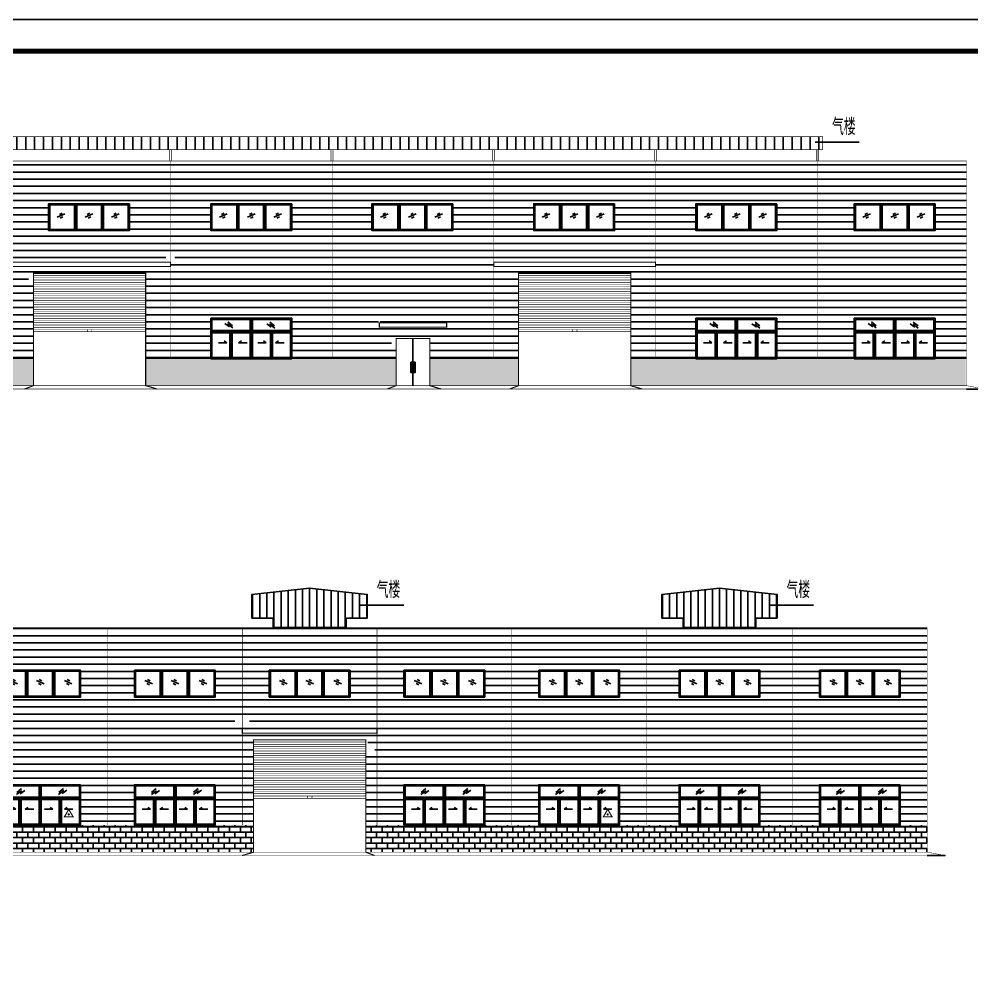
# Model space of a CAD drawing. Extents: x -33967 to 1773478, y -1022458 to -784650.
# Drawn here: x 700464 to 742867, y -834870 to -791727 of the extents above; entities that cross this region are included whole.
import ezdxf
from ezdxf.enums import TextEntityAlignment as Align

# ---------------------------------------------------------------- set-up
doc = ezdxf.new("R2010")
doc.units = 0
doc.header["$LTSCALE"] = 1000
doc.header["$MEASUREMENT"] = 0
for name, color, linetype in [('AXIS', 3, 'Continuous'), ('PUB_TITLE', 4, 'Continuous'), ('REIN', 1, 'Continuous'), ('SPACE', 7, 'Continuous'), ('THIN', 7, 'Continuous'), ('WINDOW', 4, 'Continuous')]:
    doc.layers.add(name, color=color, linetype=linetype)
doc.styles.add('TSSD_Label', font='tssdeng.shx', dxfattribs={"width": 0.7, "bigfont": 'hztxt.shx'})
pattern_1 = [(0, (-530215.17, -760698.52), (0, 242.6208), []), (90, (-530215.17, -760698.52), (-242.6208, 242.6208), [242.6208, -242.6208])]
pattern_2 = [(180, (-450805.9, -298777.06), (-3e-14, -317.5), [])]

# ---------------------------------------------------------------- blocks, each defined once
blk = doc.blocks.new('xioamen')
blk.add_line((1268605, 101415), (1268605, 99315))
at = {"const_width": 50}
blk.add_lwpolyline([(1270105, 101915), (1267105, 101915), (1267105, 102115), (1270105, 102115)], close=True, dxfattribs=at)
blk.add_lwpolyline([(1269856, 99165), (1269355, 99315), (1269355, 101415), (1267855, 101415), (1267855, 99315), (1267463, 99165)], dxfattribs=at)
for points in [[(1268564, 100357), (1268511, 100357), (1268511, 99893), (1268564, 99893)], [(1268646, 100357), (1268698, 100357), (1268698, 99893), (1268646, 99893)]]:
    blk.add_lwpolyline(points, close=True)
blk = doc.blocks.new('c1')
at = {"layer": 'WINDOW'}
for p, q in [((1214640, -21121), (1214845, -21267)), ((1214769, -21135), (1214998, -21309)), ((1214783, -21044), (1214991, -21212)), ((1215821, -20881), (1215821, -22681)), ((1216509, -21132), (1216714, -21278)), ((1216652, -21054), (1216861, -21222)), ((1214021, -21481), (1217621, -21481)), ((1214921, -21481), (1214921, -22681)), ((1216638, -21145), (1216868, -21319)), ((1216721, -21481), (1216721, -22681)), ((1214360, -21974), (1214736, -21974)), ((1214736, -21974), (1214612, -21889)), ((1215255, -21974), (1215380, -21889)), ((1215631, -21974), (1215255, -21974)), ((1216110, -21974), (1216487, -21974)), ((1216487, -21974), (1216362, -21889)), ((1216905, -21974), (1217030, -21889)), ((1217282, -21974), (1216905, -21974))]:
    blk.add_line(p, q, dxfattribs=at)
for points in [[(1214021, -20881), (1217621, -20881), (1217621, -22681), (1214021, -22681)], [(1214070, -20931), (1215770, -20931), (1215770, -21431), (1214070, -21431)], [(1217571, -20931), (1215871, -20931), (1215871, -21431), (1217571, -21431)], [(1214071, -21531), (1214871, -21531), (1214871, -22631), (1214071, -22631)], [(1215771, -21531), (1214971, -21531), (1214971, -22631), (1215771, -22631)], [(1215871, -21531), (1216671, -21531), (1216671, -22631), (1215871, -22631)], [(1217571, -21531), (1216771, -21531), (1216771, -22631), (1217571, -22631)]]:
    blk.add_lwpolyline(points, close=True, dxfattribs=at)
blk = doc.blocks.new('c2')
at = {"layer": 'WINDOW'}
for p, q in [((1215221, -16681), (1215221, -17881)), ((1216421, -16681), (1216421, -17881)), ((1214742, -17132), (1214404, -17285)), ((1214618, -17100), (1214500, -17157)), ((1215987, -17132), (1215649, -17285)), ((1215862, -17100), (1215745, -17157)), ((1217162, -17132), (1216824, -17285)), ((1217037, -17100), (1216920, -17157)), ((1214654, -17268), (1214536, -17325)), ((1215899, -17268), (1215781, -17325)), ((1217074, -17268), (1216956, -17325))]:
    blk.add_line(p, q, dxfattribs=at)
for points in [[(1217621, -16681), (1214021, -16681), (1214021, -17881), (1217621, -17881)], [(1214071, -17831), (1215171, -17831), (1215171, -16731), (1214071, -16731)], [(1216371, -17831), (1215271, -17831), (1215271, -16731), (1216371, -16731)], [(1217571, -16731), (1216471, -16731), (1216471, -17831), (1217571, -17831)]]:
    blk.add_lwpolyline(points, close=True, dxfattribs=at)

msp = doc.modelspace()

# ---------------------------------------------------------------- hatches: boundary and pattern name
h = msp.add_hatch()
h.set_pattern_fill('ANSI31', color=8, scale=250, angle=45)
h.set_pattern_definition([(90, (-787932.08, -1125102), (-396.875, 9e-14), [])])
h.paths.add_polyline_path([(736233.4, -796950.1), (692545.7, -796950.1), (692545.7, -797530.1), (736233.4, -797530.1)])
at = {"true_color": 0x2776bb}
h = msp.add_hatch(dxfattribs=at)
h.set_pattern_fill('ANSI31', color=152, scale=200, angle=45)
h.set_pattern_definition([(90, (49813.3, -1168370.3), (-317.5, 3e-14), [])])
h.paths.add_polyline_path([(715957.6, -817320.8), (713389.7, -817047), (710822, -817324.1), (710821.8, -818378.6), (711764.7, -818378.6), (711764.5, -818796.4), (715014.5, -818796.4), (715014.7, -818378.6), (715957.6, -818378.6)])
h = msp.add_hatch(dxfattribs=at)
h.set_pattern_fill('ANSI31', color=152, scale=200, angle=45)
h.set_pattern_definition([(90, (68063.25, -1168370.3), (-317.5, 3e-14), [])])
h.paths.add_polyline_path([(734207.5, -817320.8), (731639.6, -817047), (729071.9, -817324.1), (729071.7, -818378.6), (730014.6, -818378.6), (730014.5, -818796.4), (733264.5, -818796.4), (733264.6, -818378.6), (734207.5, -818378.6)])
at = {"layer": 'AXIS'}
h = msp.add_hatch(dxfattribs=at)
h.set_pattern_fill('ANSI31', color=0, scale=200, angle=135)
h.set_pattern_definition(pattern_2)
h.paths.add_polyline_path([(699989.5, -798030.1), (699945.7, -798030.1), (692789.5, -798030.1), (692789.5, -806830.1), (694589.5, -806830.1), (694589.5, -805030.1), (698189.5, -805030.1), (698189.5, -806830.1), (699989.5, -806830.1)])
h.paths.add_polyline_path([(694589.5, -801130.1), (694589.5, -799930.1), (698189.5, -799930.1), (698189.5, -801130.1)], flags=16)
h.paths.add_polyline_path([(694639.5, -801080.1), (694639.5, -799980.1), (695739.5, -799980.1), (695739.5, -801080.1)], flags=0)
h.paths.add_polyline_path([(695839.5, -801080.1), (695839.5, -799980.1), (696939.5, -799980.1), (696939.5, -801080.1)], flags=0)
h.paths.add_polyline_path([(697039.9, -801080.1), (697039.8, -799980.1), (698139.9, -799980.1), (698139.9, -801080.1)], flags=0)
h.paths.add_polyline_path([(692789.5, -798030.1), (692745.7, -798030.1), (686139.5, -798030.1), (686139.5, -806830.1), (687539.5, -806830.1), (687539.5, -805030.1), (691139.5, -805030.1), (691139.5, -806830.1), (692789.5, -806830.1)])
h.paths.add_polyline_path([(687539.5, -801130.1), (687539.5, -799930.1), (691139.5, -799930.1), (691139.5, -801130.1)], flags=16)
h.paths.add_polyline_path([(689989.9, -801080.1), (689989.9, -799980.1), (691089.9, -799980.1), (691089.9, -801080.1)], flags=0)
h.paths.add_polyline_path([(689889.5, -801080.1), (688789.5, -801080.1), (688789.5, -799980.1), (689889.5, -799980.1)], flags=0)
h.paths.add_polyline_path([(688689.5, -801080.1), (687589.5, -801080.1), (687589.5, -799980.1), (688689.5, -799980.1)], flags=0)
h.paths.add_polyline_path([(707189.5, -798030.1), (707145.7, -798030.1), (699989.5, -798030.1), (699989.5, -802530.1), (707189.5, -802530.1), (706739.5, -802080.1), (707189.5, -802080.1)])
h.paths.add_polyline_path([(705364.5, -799930.1), (705364.5, -801130.1), (701764.5, -801130.1), (701764.5, -799930.1)], flags=16)
h.paths.add_polyline_path([(705314.9, -799980.1), (705314.9, -801080.1), (704214.8, -801080.1), (704214.8, -799980.1)], flags=0)
h.paths.add_polyline_path([(704114.5, -799980.1), (704114.5, -801080.1), (703014.5, -801080.1), (703014.5, -799980.1)], flags=0)
h.paths.add_polyline_path([(702914.5, -799980.1), (702914.5, -801080.1), (701814.5, -801080.1), (701814.5, -799980.1)], flags=0)
h.paths.add_polyline_path([(707189.5, -802730.1), (699989.5, -802730.1), (699989.5, -803517.6), (700639.5, -803517.6), (701089.5, -803067.6), (701089.5, -803030.1), (706089.5, -803030.1), (706089.5, -806830.1), (707189.5, -806830.1)])
h.paths.add_polyline_path([(714389.5, -798030.1), (714345.7, -798030.1), (707189.5, -798030.1), (707189.5, -802080.1), (707639.5, -802080.1), (707189.5, -802530.1), (707189.5, -806830.1), (708989.5, -806830.1), (708989.5, -805030.1), (712589.5, -805030.1), (712589.5, -806830.1), (714389.5, -806830.1)])
h.paths.add_polyline_path([(708989.5, -801130.1), (708989.5, -799930.1), (712589.5, -799930.1), (712589.5, -801130.1)], flags=16)
h.paths.add_polyline_path([(711439.9, -801080.1), (711439.8, -799980.1), (712539.9, -799980.1), (712539.9, -801080.1)], flags=0)
h.paths.add_polyline_path([(711339.5, -801080.1), (710239.5, -801080.1), (710239.5, -799980.1), (711339.5, -799980.1)], flags=0)
h.paths.add_polyline_path([(710139.5, -801080.1), (709039.5, -801080.1), (709039.5, -799980.1), (710139.5, -799980.1)], flags=0)
h.paths.add_polyline_path([(701089.5, -803517.6), (699989.5, -803517.6), (699989.5, -806830.1), (701089.5, -806830.1)])
h.paths.add_polyline_path([(721589.5, -798030.1), (721545.7, -798030.1), (714389.5, -798030.1), (714389.5, -806830.1), (717239.5, -806830.1), (717239.5, -806230.1), (716939.5, -806230.1), (717239.5, -805930.1), (717239.5, -805930.1), (717239.5, -805930.1), (717939.5, -805930.1), (718739.5, -805930.1), (718739.5, -806830.1), (721589.5, -806830.1)])
h.paths.add_polyline_path([(716164.5, -801130.1), (716164.5, -799930.1), (719764.5, -799930.1), (719764.5, -801130.1)], flags=16)
h.paths.add_polyline_path([(716214.5, -801080.1), (716214.5, -799980.1), (717314.5, -799980.1), (717314.5, -801080.1)], flags=0)
h.paths.add_polyline_path([(717414.5, -801080.1), (717414.5, -799980.1), (718514.5, -799980.1), (718514.5, -801080.1)], flags=0)
h.paths.add_polyline_path([(716789.5, -804930.3), (716489.5, -805230.3), (717189.5, -805230.3), (719489.5, -805230.3), (719489.5, -805430.3), (716489.5, -805430.3), (716489.5, -805230.3), (716189.5, -804930.3)], flags=16)
h.paths.add_polyline_path([(718614.8, -801080.1), (718614.8, -799980.1), (719714.9, -799980.1), (719714.9, -801080.1)], flags=0)
h.paths.add_polyline_path([(728789.5, -798030.1), (721589.5, -798030.1), (721589.5, -802530.1), (728789.5, -802530.1)])
h.paths.add_polyline_path([(723364.5, -799930.1), (726964.5, -799930.1), (726964.5, -801130.1), (723364.5, -801130.1)], flags=16)
h.paths.add_polyline_path([(723414.5, -799980.1), (724514.5, -799980.1), (724514.5, -801080.1), (723414.5, -801080.1)], flags=0)
h.paths.add_polyline_path([(724614.5, -799980.1), (725714.5, -799980.1), (725714.5, -801080.1), (724614.5, -801080.1)], flags=0)
h.paths.add_polyline_path([(725814.8, -799980.1), (726914.9, -799980.1), (726914.9, -801080.1), (725814.8, -801080.1)], flags=0)
h.paths.add_polyline_path([(735989.5, -798030.1), (735945.7, -798030.1), (728789.5, -798030.1), (728789.5, -806830.1), (730589.5, -806830.1), (730589.5, -805030.1), (734189.5, -805030.1), (734189.5, -806830.1), (735989.5, -806830.1)])
h.paths.add_polyline_path([(730589.5, -801130.1), (730589.5, -799930.1), (734189.5, -799930.1), (734189.5, -801130.1)], flags=16)
h.paths.add_polyline_path([(733039.9, -801080.1), (733039.8, -799980.1), (734139.9, -799980.1), (734139.9, -801080.1)], flags=0)
h.paths.add_polyline_path([(732939.5, -801080.1), (731839.5, -801080.1), (731839.5, -799980.1), (732939.5, -799980.1)], flags=0)
h.paths.add_polyline_path([(731739.5, -801080.1), (730639.5, -801080.1), (730639.5, -799980.1), (731739.5, -799980.1)], flags=0)
h.paths.add_polyline_path([(742639.5, -798030.1), (735989.5, -798030.1), (735989.5, -806830.1), (737639.5, -806830.1), (737639.5, -805030.1), (741239.5, -805030.1), (741239.5, -806830.1), (742639.5, -806830.1)])
h.paths.add_polyline_path([(737639.5, -801130.1), (737639.5, -799930.1), (741239.5, -799930.1), (741239.5, -801130.1)], flags=16)
h.paths.add_polyline_path([(738889.5, -801080.1), (738889.5, -799980.1), (739989.5, -799980.1), (739989.5, -801080.1)], flags=0)
h.paths.add_polyline_path([(738789.5, -801080.1), (737689.5, -801080.1), (737689.5, -799980.1), (738789.5, -799980.1)], flags=0)
h.paths.add_polyline_path([(740089.9, -801080.1), (740089.8, -799980.1), (741189.9, -799980.1), (741189.9, -801080.1)], flags=0)
h.paths.add_polyline_path([(728789.5, -802730.1), (721589.5, -802730.1), (721589.5, -806830.1), (722689.5, -806830.1), (722689.5, -803030.1), (727689.5, -803030.1), (727689.5, -806830.1), (728789.5, -806830.1)])
h.paths.add_polyline_path([(699673, -804311.7), (701156.1, -804311.7), (701156.1, -803642.3), (699673, -803642.3)], flags=9)
h.paths.add_polyline_path([(705773, -802034.2), (707256.1, -802034.2), (707256.1, -801364.8), (705773, -801364.8)], flags=9)
h.paths.add_polyline_path([(715545.1, -804899.7), (716533.9, -804899.7), (716533.9, -804453.4), (715545.1, -804453.4)], flags=24)
h.paths.add_polyline_path([(716287.1, -806759.5), (717235.9, -806759.5), (717235.9, -806313.2), (716287.1, -806313.2)], flags=24)
h = msp.add_hatch(dxfattribs=at)
h.set_pattern_fill('ANSI31', color=0, scale=200, angle=135)
h.set_pattern_definition(pattern_2)
h.paths.add_polyline_path([(691889.5, -818796.4), (685889.5, -818796.4), (685889.5, -827596.4), (687089.5, -827596.4), (687089.5, -825796.4), (690689.5, -825796.4), (690689.5, -827596.4), (691889.5, -827596.4)])
h.paths.add_polyline_path([(687089.5, -821896.4), (687089.5, -820696.4), (690689.5, -820696.4), (690689.5, -821896.4)], flags=16)
h.paths.add_polyline_path([(688339.5, -821846.4), (688339.5, -820746.4), (689439.5, -820746.4), (689439.5, -821846.4)], flags=0)
h.paths.add_polyline_path([(689539.5, -821846.4), (689539.5, -820746.4), (690639.5, -820746.4), (690639.5, -821846.4)], flags=0)
h.paths.add_polyline_path([(688239.2, -821846.4), (687139.1, -821846.4), (687139.1, -820746.4), (688239.2, -820746.4)], flags=0)
h.paths.add_polyline_path([(698389.5, -818796.4), (691889.5, -818796.4), (691889.5, -827596.4), (693339.5, -827596.4), (693339.5, -825796.4), (696939.5, -825796.4), (696939.5, -827596.4), (698389.5, -827596.4)])
h.paths.add_polyline_path([(693339.5, -821896.4), (693339.5, -820696.4), (696939.5, -820696.4), (696939.5, -821896.4)], flags=16)
h.paths.add_polyline_path([(695789.5, -821846.4), (695789.5, -820746.4), (696889.5, -820746.4), (696889.5, -821846.4)], flags=0)
h.paths.add_polyline_path([(695689.5, -821846.4), (694589.5, -821846.4), (694589.5, -820746.4), (695689.5, -820746.4)], flags=0)
h.paths.add_polyline_path([(694489.2, -821846.4), (693389.1, -821846.4), (693389.1, -820746.4), (694489.2, -820746.4)], flags=0)
h.paths.add_polyline_path([(704389.5, -818796.4), (698389.5, -818796.4), (698389.5, -827596.4), (699589.5, -827596.4), (699589.5, -825796.4), (703189.5, -825796.4), (703189.5, -827596.4), (704389.5, -827596.4)])
h.paths.add_polyline_path([(699589.5, -821896.4), (699589.5, -820696.4), (703189.5, -820696.4), (703189.5, -821896.4)], flags=16)
h.paths.add_polyline_path([(700839.5, -821846.4), (700839.5, -820746.4), (701939.5, -820746.4), (701939.5, -821846.4)], flags=0)
h.paths.add_polyline_path([(700739.2, -821846.4), (699639.1, -821846.4), (699639.1, -820746.4), (700739.2, -820746.4)], flags=0)
h.paths.add_polyline_path([(702039.5, -821846.4), (702039.5, -820746.4), (703139.5, -820746.4), (703139.5, -821846.4)], flags=0)
h.paths.add_polyline_path([(710389.5, -823296.4), (709939.5, -822846.4), (710389.5, -822846.4), (710389.5, -818796.4), (704389.5, -818796.4), (704389.5, -827596.4), (705589.5, -827596.4), (705589.5, -825796.4), (709189.5, -825796.4), (709189.5, -827596.4), (710389.5, -827596.4)])
h.paths.add_polyline_path([(705589.5, -821896.4), (705589.5, -820696.4), (709189.5, -820696.4), (709189.5, -821896.4)], flags=16)
h.paths.add_polyline_path([(705639.1, -821846.4), (705639.1, -820746.4), (706739.2, -820746.4), (706739.2, -821846.4)], flags=0)
h.paths.add_polyline_path([(706839.5, -821846.4), (706839.5, -820746.4), (707939.5, -820746.4), (707939.5, -821846.4)], flags=0)
h.paths.add_polyline_path([(708039.5, -821846.4), (708039.5, -820746.4), (709139.5, -820746.4), (709139.5, -821846.4)], flags=0)
h.paths.add_polyline_path([(716389.5, -818796.4), (710389.5, -818796.4), (710389.5, -822846.4), (710839.5, -822846.4), (710389.5, -823296.4), (716389.5, -823296.4)])
h.paths.add_polyline_path([(715189.5, -820696.4), (715189.5, -821896.4), (711589.5, -821896.4), (711589.5, -820696.4)], flags=16)
h.paths.add_polyline_path([(712739.2, -820746.4), (712739.2, -821846.4), (711639.2, -821846.4), (711639.2, -820746.4)], flags=0)
h.paths.add_polyline_path([(712839.5, -820746.4), (713939.5, -820746.4), (713939.5, -821846.4), (712839.5, -821846.4)], flags=0)
h.paths.add_polyline_path([(714039.5, -820746.4), (715139.6, -820746.4), (715139.6, -821846.4), (714039.5, -821846.4)], flags=0)
h.paths.add_polyline_path([(722389.5, -818796.4), (716389.5, -818796.4), (716389.5, -827596.4), (717589.5, -827596.4), (717589.5, -825796.4), (721189.5, -825796.4), (721189.5, -827596.4), (722389.5, -827596.4)])
h.paths.add_polyline_path([(717589.5, -821896.4), (717589.5, -820696.4), (721189.5, -820696.4), (721189.5, -821896.4)], flags=16)
h.paths.add_polyline_path([(717639.1, -821846.4), (717639.1, -820746.4), (718739.2, -820746.4), (718739.2, -821846.4)], flags=0)
h.paths.add_polyline_path([(718839.5, -821846.4), (718839.5, -820746.4), (719939.5, -820746.4), (719939.5, -821846.4)], flags=0)
h.paths.add_polyline_path([(720039.5, -821846.4), (720039.5, -820746.4), (721139.5, -820746.4), (721139.5, -821846.4)], flags=0)
h.paths.add_polyline_path([(728389.5, -818796.4), (722389.5, -818796.4), (722389.5, -827596.4), (723589.5, -827596.4), (723589.5, -825796.4), (727189.5, -825796.4), (727189.5, -827596.4), (728389.5, -827596.4)])
h.paths.add_polyline_path([(723589.5, -821896.4), (723589.5, -820696.4), (727189.5, -820696.4), (727189.5, -821896.4)], flags=16)
h.paths.add_polyline_path([(726039.5, -821846.4), (726039.5, -820746.4), (727139.5, -820746.4), (727139.5, -821846.4)], flags=0)
h.paths.add_polyline_path([(725939.5, -821846.4), (724839.5, -821846.4), (724839.5, -820746.4), (725939.5, -820746.4)], flags=0)
h.paths.add_polyline_path([(724739.2, -821846.4), (723639.1, -821846.4), (723639.1, -820746.4), (724739.2, -820746.4)], flags=0)
h.paths.add_polyline_path([(734889.5, -818796.4), (728389.5, -818796.4), (728389.5, -827596.4), (729839.5, -827596.4), (729839.5, -825796.4), (733439.5, -825796.4), (733439.5, -827596.4), (734889.5, -827596.4)])
h.paths.add_polyline_path([(729839.5, -821896.4), (729839.5, -820696.4), (733439.5, -820696.4), (733439.5, -821896.4)], flags=16)
h.paths.add_polyline_path([(731089.5, -821846.4), (731089.5, -820746.4), (732189.5, -820746.4), (732189.5, -821846.4)], flags=0)
h.paths.add_polyline_path([(730989.2, -821846.4), (729889.1, -821846.4), (729889.1, -820746.4), (730989.2, -820746.4)], flags=0)
h.paths.add_polyline_path([(732289.5, -821846.4), (732289.5, -820746.4), (733389.5, -820746.4), (733389.5, -821846.4)], flags=0)
h.paths.add_polyline_path([(740889.5, -818796.4), (734889.5, -818796.4), (734889.5, -827596.4), (736089.5, -827596.4), (736089.5, -825796.4), (739689.5, -825796.4), (739689.5, -827596.4), (740889.5, -827596.4)])
h.paths.add_polyline_path([(736089.5, -821896.4), (736089.5, -820696.4), (739689.5, -820696.4), (739689.5, -821896.4)], flags=16)
h.paths.add_polyline_path([(736139.1, -821846.4), (736139.1, -820746.4), (737239.2, -820746.4), (737239.2, -821846.4)], flags=0)
h.paths.add_polyline_path([(737339.5, -821846.4), (737339.5, -820746.4), (738439.5, -820746.4), (738439.5, -821846.4)], flags=0)
h.paths.add_polyline_path([(738539.5, -821846.4), (738539.5, -820746.4), (739639.5, -820746.4), (739639.5, -821846.4)], flags=0)
h.paths.add_polyline_path([(710889.5, -823796.4), (715889.5, -823796.4), (715889.5, -823833.9), (716339.5, -824283.9), (716389.5, -824283.9), (716389.5, -823496.4), (710389.5, -823496.4), (710389.5, -827596.4), (710889.5, -827596.4)])
h.paths.add_polyline_path([(716389.5, -824283.9), (715889.5, -824283.9), (715889.5, -827596.4), (716389.5, -827596.4)], flags=17)
h.paths.add_polyline_path([(710485, -822800.5), (711968.1, -822800.5), (711968.1, -822131.1), (710485, -822131.1)], flags=24)
h.paths.add_polyline_path([(715985, -825078), (717468.1, -825078), (717468.1, -824408.6), (715985, -824408.6)], flags=9)
at = {"layer": 'SPACE'}
h = msp.add_hatch(dxfattribs=at)
h.set_pattern_fill('AR-B816', color=256, scale=200)
h.set_pattern_definition([(0, (-530215.17, -762558.38), (0, 242.6208), []), (90, (-530215.17, -762558.38), (-242.6208, 242.6208), [242.6208, -242.6208])])
h.paths.add_polyline_path([(701089.5, -806830.1), (698189.5, -806830.1), (698189.5, -806830.1), (694589.5, -806830.1), (686137, -806830.1), (686137, -808030.1), (701089.5, -808030.1), (701089.5, -808030.1)])
h.paths.add_polyline_path([(717239.5, -806830.1), (712589.5, -806830.1), (712589.5, -806830.1), (708989.5, -806830.1), (706089.5, -806830.1), (706089.5, -808030.1), (706089.5, -808030.1), (717239.5, -808030.1)])
h.paths.add_polyline_path([(722689.5, -806830.1), (718739.5, -806830.1), (718739.5, -808030.1), (722689.5, -808030.1), (722689.5, -808030.1)])
h.paths.add_polyline_path([(742606, -806830.1), (727689.5, -806830.1), (727689.5, -808030.1), (727689.5, -808030.1), (742606, -808030.1)])
h = msp.add_hatch(dxfattribs=at)
h.set_pattern_fill('AR-B816', color=256, scale=200)
h.set_pattern_definition(pattern_1)
h.paths.add_polyline_path([(710889.5, -827596.4), (685889.5, -827596.4), (685889.5, -828796.4), (710889.5, -828796.4), (710889.5, -828796.4)])
h = msp.add_hatch(dxfattribs=at)
h.set_pattern_fill('AR-B816', color=256, scale=200)
h.set_pattern_definition(pattern_1)
h.paths.add_polyline_path([(740889.5, -827596.4), (715889.5, -827596.4), (715889.5, -828796.4), (715889.5, -828796.4), (740889.5, -828796.4)])

# ---------------------------------------------------------------- linework, layer by layer
msp.add_line((740889.5, -828946.4), (741689.5, -828946.4))
for points, const_width in [([(692545.7, -797530.1), (736233.4, -797530.1), (736233.4, -796950.1), (692545.7, -796950.1)], 30), ([(707145.7, -797530.1), (707233.4, -797530.1), (707233.4, -798030.1), (707145.7, -798030.1)], 30), ([(714345.7, -797530.1), (714433.4, -797530.1), (714433.4, -798030.1), (714345.7, -798030.1)], 30), ([(721545.7, -797530.1), (721633.4, -797530.1), (721633.4, -798030.1), (721545.7, -798030.1)], 30), ([(728745.7, -797530.1), (728833.4, -797530.1), (728833.4, -798030.1), (728745.7, -798030.1)], 30), ([(735945.7, -797530.1), (736033.4, -797530.1), (736033.4, -798030.1), (735945.7, -798030.1)], 30), ([(686139.5, -798030.1), (742639.5, -798030.1), (742639.5, -808030.1), (686139.5, -808030.1)], 20), ([(707189.5, -802730.1), (699989.5, -802730.1), (699989.5, -802530.1), (707189.5, -802530.1)], 50), ([(728789.5, -802730.1), (721589.5, -802730.1), (721589.5, -802530.1), (728789.5, -802530.1)], 50), ([(703689.5, -805530.1), (703489.5, -805530.1), (703489.5, -805630.1), (703689.5, -805630.1)], 25), ([(725289.5, -805530.1), (725089.5, -805530.1), (725089.5, -805630.1), (725289.5, -805630.1)], 25), ([(740889.5, -818796.4), (685889.5, -818796.4), (685889.5, -828796.4), (740889.5, -828796.4)], 20), ([(710389.5, -823496.4), (716389.5, -823496.4), (716389.5, -823296.4), (710389.5, -823296.4)], 50), ([(713289.5, -826296.4), (713489.5, -826296.4), (713489.5, -826396.4), (713289.5, -826396.4)], 25)]:
    msp.add_lwpolyline(points, close=True, dxfattribs=dict(const_width=const_width))
for points, const_width in [([(707189.5, -806830.1), (707189.5, -798030.1)], 20), ([(714389.5, -806830.1), (714389.5, -798030.1)], 20), ([(721589.5, -806830.1), (721589.5, -798030.1)], 20), ([(728789.5, -806830.1), (728789.5, -798030.1)], 20), ([(735989.5, -806830.1), (735989.5, -798030.1)], 20), ([(706591, -808180.1), (706089.5, -808030.1), (706089.5, -803030.1), (701089.5, -803030.1), (701089.5, -808030.1), (700697.7, -808180.1)], 50), ([(706089.5, -803130.1), (701089.5, -803130.1)], 25), ([(706089.5, -803230.1), (701089.5, -803230.1)], 25), ([(706089.5, -803330.1), (701089.5, -803330.1)], 25), ([(728191, -808180.1), (727689.5, -808030.1), (727689.5, -803030.1), (722689.5, -803030.1), (722689.5, -808030.1), (722297.7, -808180.1)], 50), ([(727689.5, -803130.1), (722689.5, -803130.1)], 25), ([(727689.5, -803230.1), (722689.5, -803230.1)], 25), ([(727689.5, -803330.1), (722689.5, -803330.1)], 25), ([(706089.5, -803430.1), (701089.5, -803430.1)], 25), ([(706089.5, -803530.1), (701089.5, -803530.1)], 25), ([(706089.5, -803630.1), (701089.5, -803630.1)], 25), ([(706089.5, -803730.1), (701089.5, -803730.1)], 25), ([(727689.5, -803430.1), (722689.5, -803430.1)], 25), ([(727689.5, -803530.1), (722689.5, -803530.1)], 25), ([(727689.5, -803630.1), (722689.5, -803630.1)], 25), ([(727689.5, -803730.1), (722689.5, -803730.1)], 25), ([(706089.5, -803830.1), (701089.5, -803830.1)], 25), ([(706089.5, -803930.1), (701089.5, -803930.1)], 25), ([(706089.5, -804030.1), (701089.5, -804030.1)], 25), ([(706089.5, -804130.1), (701089.5, -804130.1)], 25), ([(727689.5, -803830.1), (722689.5, -803830.1)], 25), ([(727689.5, -803930.1), (722689.5, -803930.1)], 25), ([(727689.5, -804030.1), (722689.5, -804030.1)], 25), ([(727689.5, -804130.1), (722689.5, -804130.1)], 25), ([(706089.5, -804230.1), (701089.5, -804230.1)], 25), ([(706089.5, -804330.1), (701089.5, -804330.1)], 25), ([(706089.5, -804430.1), (701089.5, -804430.1)], 25), ([(706089.5, -804530.1), (701089.5, -804530.1)], 25), ([(727689.5, -804230.1), (722689.5, -804230.1)], 25), ([(727689.5, -804330.1), (722689.5, -804330.1)], 25), ([(727689.5, -804430.1), (722689.5, -804430.1)], 25), ([(727689.5, -804530.1), (722689.5, -804530.1)], 25), ([(706089.5, -804630.1), (701089.5, -804630.1)], 25), ([(706089.5, -804730.1), (701089.5, -804730.1)], 25), ([(706089.5, -804830.1), (701089.5, -804830.1)], 25), ([(706089.5, -804930.1), (701089.5, -804930.1)], 25), ([(706089.5, -805030.1), (701089.5, -805030.1)], 25), ([(727689.5, -804630.1), (722689.5, -804630.1)], 25), ([(727689.5, -804730.1), (722689.5, -804730.1)], 25), ([(727689.5, -804830.1), (722689.5, -804830.1)], 25), ([(727689.5, -804930.1), (722689.5, -804930.1)], 25), ([(727689.5, -805030.1), (722689.5, -805030.1)], 25), ([(706089.5, -805130.1), (701089.5, -805130.1)], 25), ([(706089.5, -805230.1), (701089.5, -805230.1)], 25), ([(706089.5, -805330.1), (701089.5, -805330.1)], 25), ([(706089.5, -805430.1), (701089.5, -805430.1)], 25), ([(727689.5, -805130.1), (722689.5, -805130.1)], 25), ([(727689.5, -805230.1), (722689.5, -805230.1)], 25), ([(727689.5, -805330.1), (722689.5, -805330.1)], 25), ([(727689.5, -805430.1), (722689.5, -805430.1)], 25), ([(706089.5, -805530.1), (701089.5, -805530.1)], 25), ([(706089.5, -805630.1), (701089.5, -805630.1)], 25), ([(727689.5, -805530.1), (722689.5, -805530.1)], 25), ([(727689.5, -805630.1), (722689.5, -805630.1)], 25), ([(686139.5, -806830.1), (701089.5, -806830.1)], 20), ([(706089.5, -806830.1), (717239.5, -806830.1)], 20), ([(718739.5, -806830.1), (722689.5, -806830.1)], 20), ([(727689.5, -806830.1), (742639.5, -806830.1)], 20), ([(743439.5, -808180.1), (685339.5, -808180.1), (686139.5, -808030.1), (742639.5, -808030.1), (743439.5, -808180.1)], 20), ([(704389.5, -827596.4), (704389.5, -818796.4)], 20), ([(710389.5, -827596.4), (710389.5, -818796.4)], 20), ([(716389.5, -827596.4), (716389.5, -818796.4)], 20), ([(722389.5, -827596.4), (722389.5, -818796.4)], 20), ([(728389.5, -827596.4), (728389.5, -818796.4)], 20), ([(734889.5, -827596.4), (734889.5, -818796.4)], 20), ([(710388, -828946.4), (710889.5, -828796.4), (710889.5, -823796.4), (715889.5, -823796.4), (715889.5, -828796.4), (716281.4, -828946.4)], 50), ([(710889.5, -823896.4), (715889.5, -823896.4)], 25), ([(710889.5, -823996.4), (715889.5, -823996.4)], 25), ([(710889.5, -824096.4), (715889.5, -824096.4)], 25), ([(710889.5, -824196.4), (715889.5, -824196.4)], 25), ([(710889.5, -824296.4), (715889.5, -824296.4)], 25), ([(710889.5, -824396.4), (715889.5, -824396.4)], 25), ([(710889.5, -824496.4), (715889.5, -824496.4)], 25), ([(710889.5, -824596.4), (715889.5, -824596.4)], 25), ([(710889.5, -824696.4), (715889.5, -824696.4)], 25), ([(710889.5, -824796.4), (715889.5, -824796.4)], 25), ([(710889.5, -824896.4), (715889.5, -824896.4)], 25), ([(710889.5, -824996.4), (715889.5, -824996.4)], 25), ([(710889.5, -825096.4), (715889.5, -825096.4)], 25), ([(710889.5, -825196.4), (715889.5, -825196.4)], 25), ([(710889.5, -825296.4), (715889.5, -825296.4)], 25), ([(710889.5, -825396.4), (715889.5, -825396.4)], 25), ([(710889.5, -825496.4), (715889.5, -825496.4)], 25), ([(710889.5, -825596.4), (715889.5, -825596.4)], 25), ([(710889.5, -825696.4), (715889.5, -825696.4)], 25), ([(710889.5, -825796.4), (715889.5, -825796.4)], 25), ([(710889.5, -825896.4), (715889.5, -825896.4)], 25), ([(710889.5, -825996.4), (715889.5, -825996.4)], 25), ([(710889.5, -826096.4), (715889.5, -826096.4)], 25), ([(710889.5, -826196.4), (715889.5, -826196.4)], 25), ([(710889.5, -826296.4), (715889.5, -826296.4)], 25), ([(710889.5, -826396.4), (715889.5, -826396.4)], 25), ([(710889.5, -827596.4), (685889.5, -827596.4)], 20), ([(740889.5, -827596.4), (715889.5, -827596.4)], 20), ([(685889.5, -828796.4), (685089.5, -828946.4), (741689.5, -828946.4), (740889.5, -828796.4)], 20)]:
    msp.add_lwpolyline(points, dxfattribs=dict(const_width=const_width))
msp.add_lwpolyline([(742639.5, -808180.1), (743439.5, -808180.1)])
for points in [[(711764.5, -818796.4), (715014.5, -818796.4), (715014.7, -818378.6), (715957.6, -818378.6), (715957.6, -817320.8), (713389.7, -817047), (710822, -817324.1), (710821.8, -818378.6), (711764.7, -818378.6), (711764.5, -818796.4)], [(730014.5, -818796.4), (733264.5, -818796.4), (733264.6, -818378.6), (734207.5, -818378.6), (734207.5, -817320.8), (731639.6, -817047), (729071.9, -817324.1), (729071.7, -818378.6), (730014.6, -818378.6), (730014.5, -818796.4)]]:
    msp.add_lwpolyline(points, close=True)
at = {"layer": 'AXIS', "linetype": 'ByBlock'}
for p, q in [((737857.1, -797192.2), (735903, -797192.2)), ((717581.3, -817801.8), (715627.2, -817801.8)), ((735831.2, -817801.8), (733877.1, -817801.8))]:
    msp.add_line(p, q, dxfattribs=at)
at = {"layer": 'PUB_TITLE'}
msp.add_lwpolyline([(677271.3, -875726.8), (796071.3, -875726.8), (796071.3, -791726.8), (677271.3, -791726.8)], close=True, dxfattribs=at)
at = {"layer": 'PUB_TITLE', "const_width": 212.1}
msp.add_lwpolyline([(680091.6, -874312.7), (680091.6, -793141), (794071.3, -793141), (794071.3, -874312.7)], close=True, dxfattribs=at)
at = {"layer": 'REIN', "const_width": 50}
for points in [[(702662.2, -826889.3), (702853.9, -827221.4), (702470.4, -827221.4)], [(726662.2, -826889.3), (726853.9, -827221.4), (726470.4, -827221.4)]]:
    msp.add_lwpolyline(points, close=True, dxfattribs=at)
for points in [[(702686.8, -827115.1, -1), (702636.8, -827115.1, -1)], [(726686.8, -827115.1, -1), (726636.8, -827115.1, -1)]]:
    msp.add_lwpolyline(points, format="xyb", close=True, dxfattribs=at)

# ---------------------------------------------------------------- block references
at = {"layer": 'SPACE'}
for name, p in [('c2', (-512256.2, -783249.2)), ('c2', (-505031.2, -783249.2)), ('c2', (-497856.2, -783249.2)), ('c2', (-490656.2, -783249.2)), ('c2', (-483431.2, -783249.2)), ('c2', (-476381.2, -783249.2)), ('c1', (-505031.2, -784149.2)), ('c1', (-483431.2, -784149.2)), ('c1', (-476381.2, -784149.2)), ('xioamen', (-550615.2, -907345))]:
    msp.add_blockref(name, p, dxfattribs=at)
at = {"layer": 'SPACE', "xscale": -1}
for name, p in [('c2', (1917210.2, -804015.5)), ('c2', (1923210.2, -804015.5)), ('c2', (1929210.2, -804015.5)), ('c2', (1935210.2, -804015.5)), ('c2', (1941210.2, -804015.5)), ('c2', (1947460.2, -804015.5)), ('c2', (1953710.2, -804015.5)), ('c1', (1917210.2, -804915.5)), ('c1', (1923210.2, -804915.5)), ('c1', (1935210.2, -804915.5)), ('c1', (1941210.2, -804915.5)), ('c1', (1947460.2, -804915.5)), ('c1', (1953710.2, -804915.5))]:
    msp.add_blockref(name, p, dxfattribs=at)

# ---------------------------------------------------------------- texts
at = {"layer": 'THIN', "style": 'TSSD_Label', "width": 0.7}
for p in [(737700.7, -797105), (717424.9, -817714.6), (735674.8, -817714.6)]:
    msp.add_text('气楼', height=750, dxfattribs=at).set_placement(p, align=Align.BOTTOM_RIGHT)

doc.saveas('drawing.dxf')
